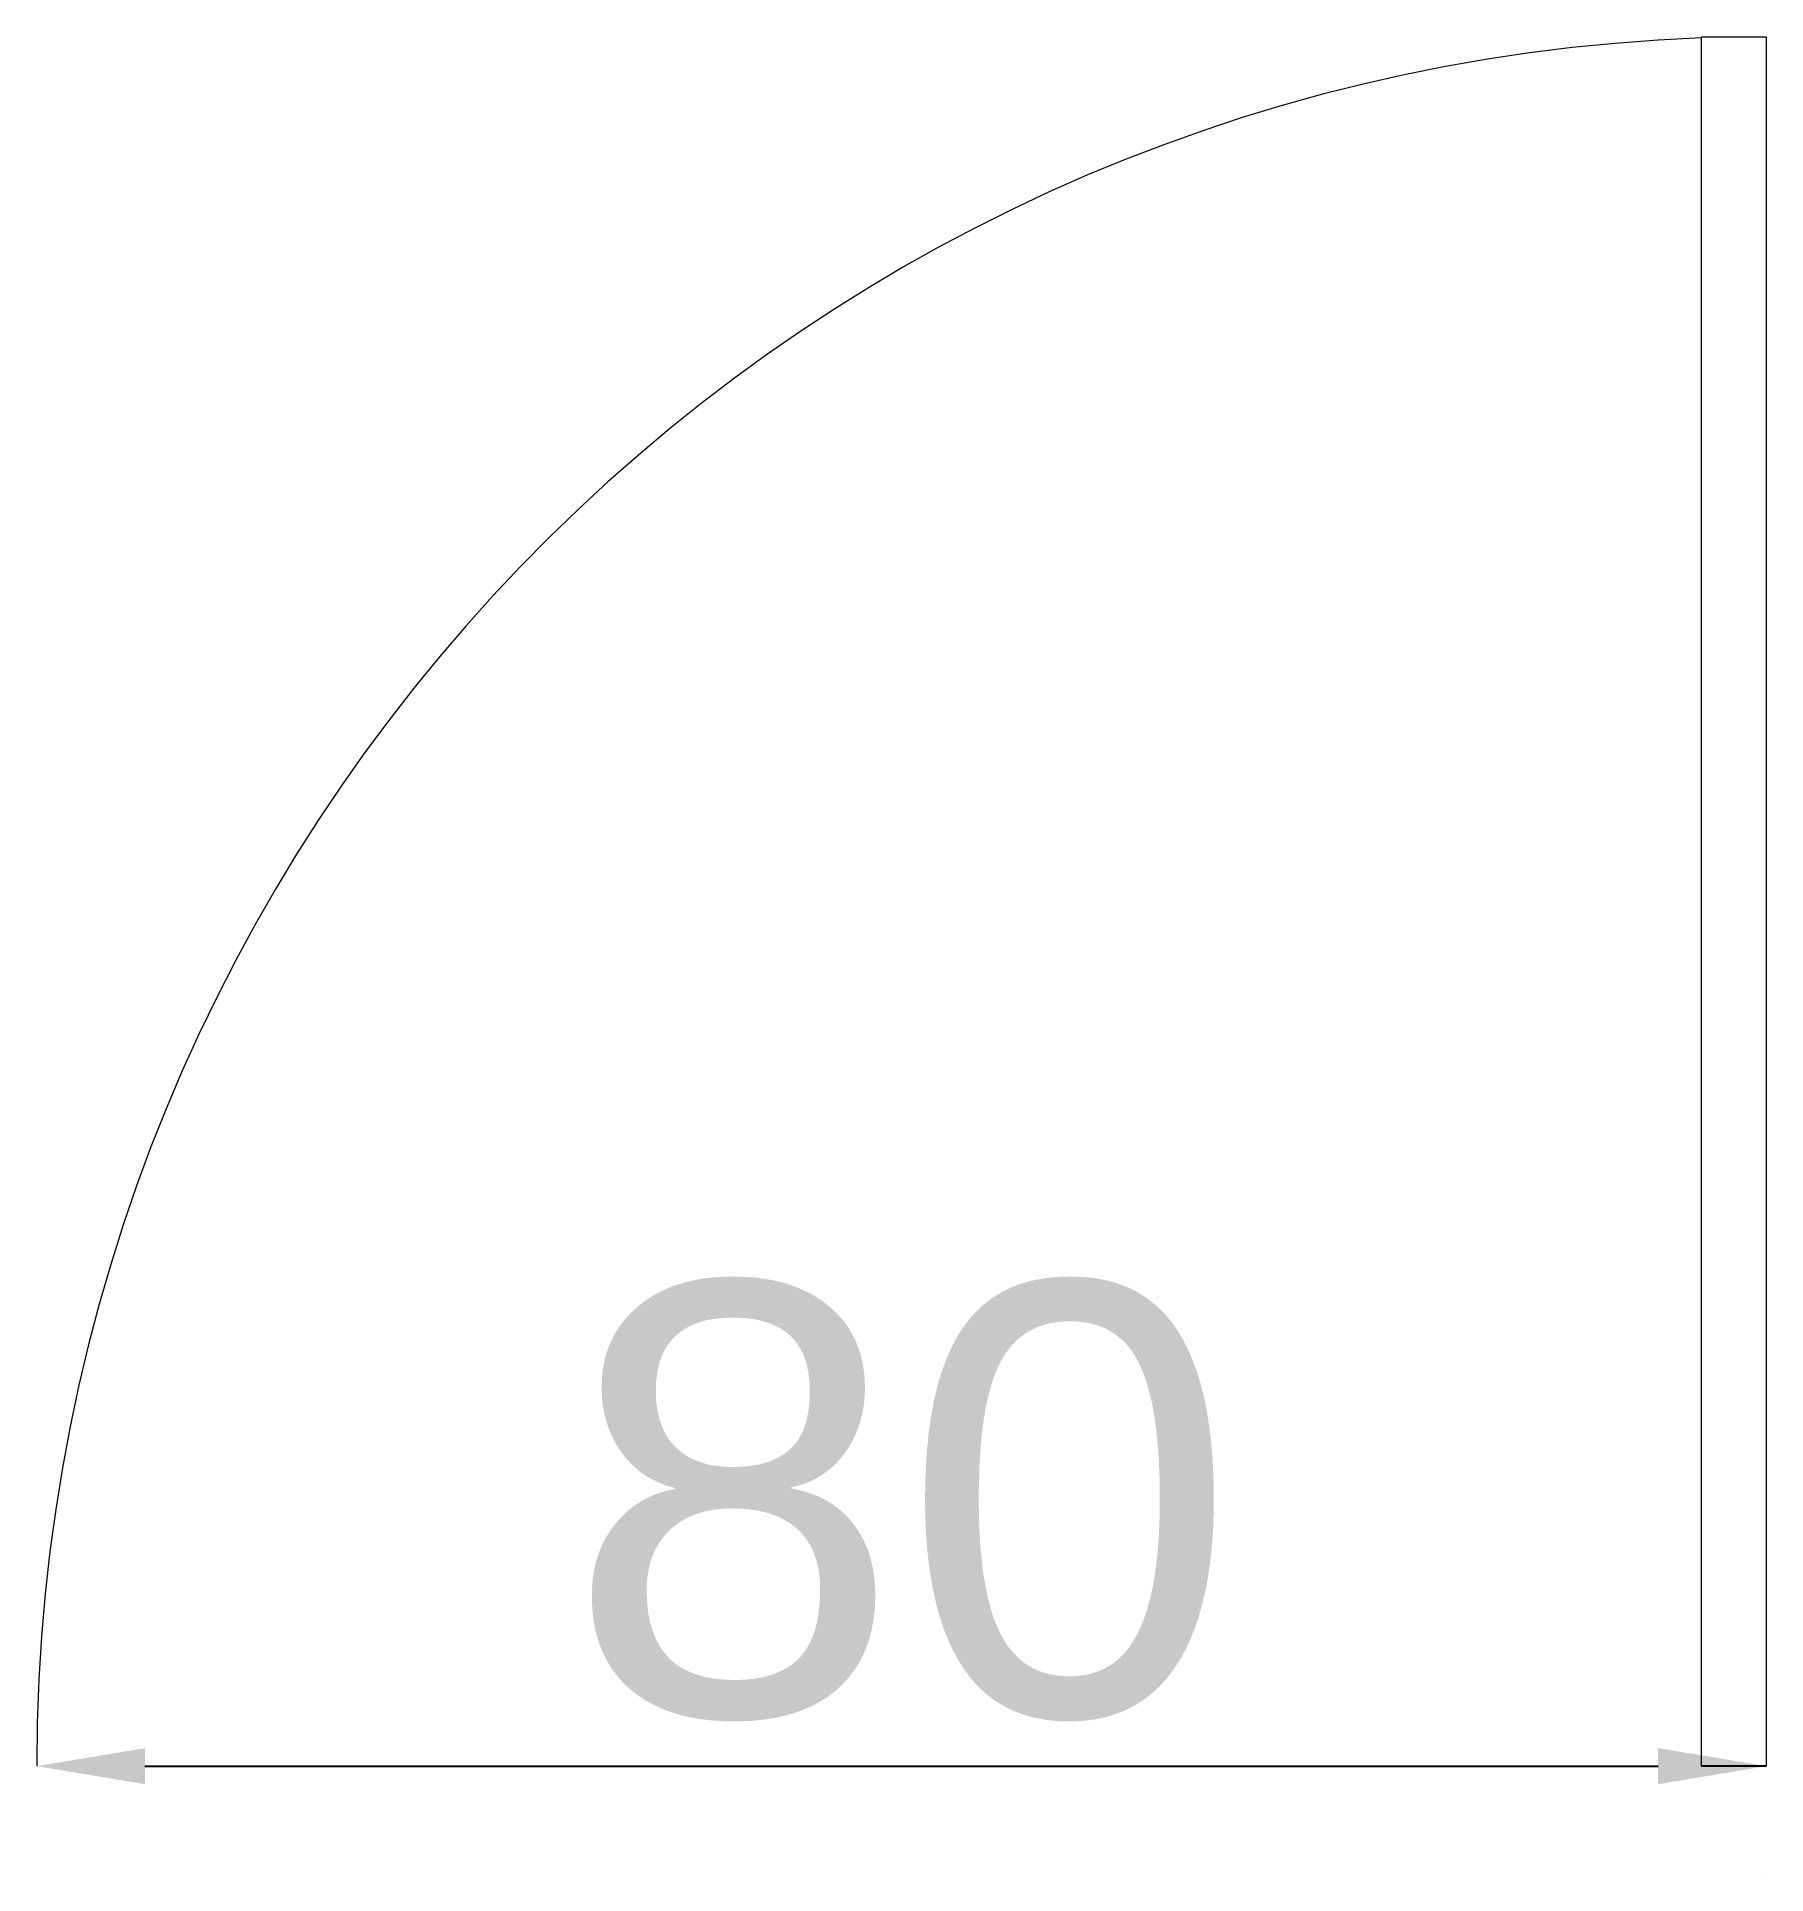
# Model space of a CAD drawing. Header units: millimetres. Extents: x -80 to 0, y -5 to 80.
import ezdxf

# ---------------------------------------------------------------- set-up
doc = ezdxf.new("R2010")
doc.units = ezdxf.units.MM
doc.header["$LTSCALE"] = 0.5
doc.header["$PDMODE"] = 34
doc.header["$PDSIZE"] = -1
doc.layers.add('COTA', color=1, linetype='Continuous')
doc.layers.add('ESQUADRIA', color=8, linetype='Continuous', lineweight=20)
doc.styles.add('Arial Normal', font='arial.ttf')
doc.dimstyles.new('1-50', dxfattribs={"dimscale": 0, "dimtxt": 7.5, "dimasz": 5, "dimexe": 5, "dimexo": 5, "dimgap": 2, "dimtad": 1, "dimdec": 0, "dimdsep": 46, "dimtxsty": 'Arial Normal', "dimcen": 10, "dimdle": 10, "dimclrd": 30, "dimclre": 30, "dimclrt": 2, "dimadec": 0, "dimazin": 0, "dimtfac": 1, "dimtdec": 0, "dimtmove": 1, "dimatfit": 3, "dimldrblk": 'OPEN30', "dimfxl": 1, "dimtolj": 1, "dimtzin": 0, "dimarcsym": 0})

# ---------------------------------------------------------------- blocks, each defined once
blk = doc.blocks.new('123')
at = {"layer": 'ESQUADRIA'}
blk.add_lwpolyline([(624577.722, 133505.021), (624577.722, 133425.021), (624574.722, 133425.021), (624574.722, 133505.021)], close=True, dxfattribs=at)
blk.add_arc((624577.722, 133425.021), 80, 92.14759, 180, dxfattribs=at)
blk = doc.blocks.new('*D3')
at = {"layer": 'COTA', "linetype": 'ByBlock', "lineweight": -2, "transparency": 16777216}
for p, q in [((625328.987, 105338.189), (625398.987, 105338.189)), ((625403.987, 105333.189), (625403.987, 105333.189))]:
    blk.add_line(p, q, dxfattribs=at)
at = {"layer": 'COTA', "linetype": 'ByBlock', "transparency": 16777216}
for points in [[(625328.987, 105339.023), (625328.987, 105337.356), (625323.987, 105338.189)], [(625398.987, 105339.023), (625398.987, 105337.356), (625403.987, 105338.189)]]:
    blk.add_solid(points, dxfattribs=at)
at = {"layer": 'DEFPOINTS', "color": 0, "linetype": 'ByBlock', "transparency": 16777216}
for p in [(625323.987, 105338.189), (625403.987, 105338.189), (625403.987, 105338.189)]:
    blk.add_point(p, dxfattribs=at)
at = {"layer": 'COTA', "linetype": 'ByBlock', "transparency": 16777216, "insert": (625363.987, 105350.401), "char_height": 20, "attachment_point": 5, "style": 'Arial Normal'}
blk.add_mtext('\\A1;80', dxfattribs=at)
blk = doc.blocks.new('_Open30')
at = {"color": 0, "linetype": 'ByBlock', "lineweight": -2}
for p, q in [((-1, 0.268), (0, 0)), ((0, 0), (-1, -0.268)), ((0, 0), (-1, 0))]:
    blk.add_line(p, q, dxfattribs=at)

msp = doc.modelspace()

# ---------------------------------------------------------------- linework, layer by layer
at = {"color": 8}
msp.add_line((0, 0), (-3, 0), dxfattribs=at)

# ---------------------------------------------------------------- block references
at = {"rotation": 359.9999999953309}
msp.add_blockref('123', (-624577.722, -133425.021), dxfattribs=at)

# ---------------------------------------------------------------- dimensions: what is measured, and where the dimension line sits
at = {"layer": 'COTA', "linetype": 'ByBlock'}
dim = msp.add_linear_dim(base=(0, 0), p1=(-80, 0), p2=(0, 0), angle=180, dimstyle='1-50', override={"dimscale": 1, "dimtxt": 20, "dimclrd": 256, "dimclre": 256, "dimclrt": 256}, dxfattribs=at)
dim.commit()
dim.dimension.update_dxf_attribs({"geometry": '*D3', "text_midpoint": (-40, 12.211), "insert": (-625403.987, -105338.189)})

doc.saveas('drawing.dxf')
